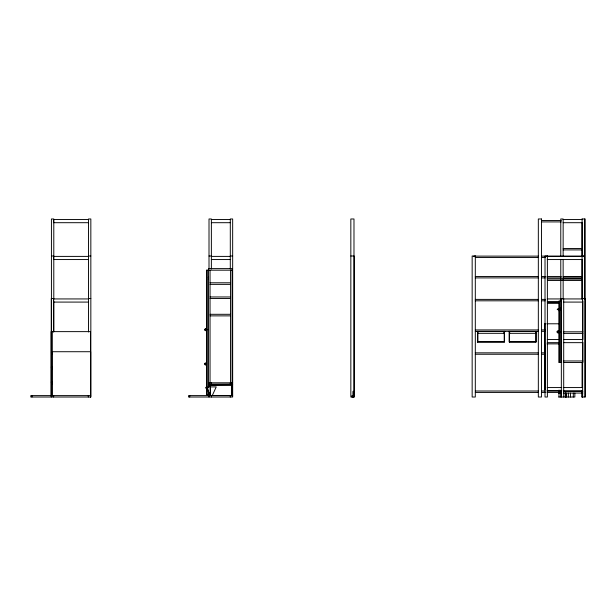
<?xml version="1.0" encoding="UTF-8"?>
<svg xmlns="http://www.w3.org/2000/svg" width="616" height="616" viewBox="0 0 616 616"><rect width="100%" height="100%" fill="white"/><g stroke="black" fill="none" stroke-linecap="round" stroke-linejoin="round"><path stroke-width="0.92" d="M206.784 329.776L206.791 329.321M559.043 331.978L559.051 331.524M51.336 352.96L52.067 353.53L52.468 352.113M51.336 367.929L52.067 368.499L52.468 367.082L51.282 367.082M51.336 382.898L52.067 383.468L52.468 382.051L51.282 382.051M209.017 386.748L209.625 386.201L210.31 386.725L210.364 395.564L206.653 387.533L205.813 387.341L205.482 388.095M208.316 277.67L208.47 276.884L208.47 277.67M208.316 279.24L208.47 278.455L208.47 279.24M560.645 308.577L560.799 307.792L560.799 308.577M560.645 310.156L560.799 309.363L560.799 310.156M212.304 395.495L216.239 386.91L210.256 386.91L209.309 386.363M210.587 385.932L206.676 387.726L210.295 395.603M557.773 309.032L558.242 309.14M582.051 218.98L585.2 218.98L585.2 397.02L582.051 397.02M88.473 219.542L53.646 219.542L53.646 222.699L88.473 222.699M211.373 219.542L230.299 219.542M563.139 219.542L582.097 219.542M541.479 220.497L561.292 220.497M541.479 221.914L561.292 221.914M211.373 222.699L230.299 222.699M563.139 222.699L582.097 222.699M563.163 248.487L582.074 248.487M563.163 249.904L582.074 249.904M51.428 256.002L53.792 256.002M88.473 256.002L90.837 256.002M209.009 256.002L211.373 256.002M230.299 256.002L232.663 256.002M350.835 256.002L354.223 256.002L354.223 397.02L350.835 397.02L350.835 218.98L353.984 218.98L353.984 397.02M582.074 256.002L584.438 256.002M474.12 256.125L538.33 256.125M541.479 256.125L584.438 256.125M88.473 256.395L53.646 256.395L53.646 259.552L88.473 259.552M211.373 256.395L230.299 256.395M473.334 256.395L474.12 256.395M547.239 256.395L582.097 256.395M475.306 257.542L538.33 257.542M541.479 257.542L545.252 257.542M211.373 259.552L230.299 259.552M547.239 259.552L582.097 259.552M206.506 270.185L232.101 270.185M475.306 276.484L538.33 276.484M541.479 276.484L545.252 276.484M546.993 276.484L561.292 276.484M563.139 276.484L582.051 276.484M563.163 277.192L582.074 277.192M475.306 277.901L538.33 277.901M541.479 277.901L545.252 277.901M546.993 277.901L561.292 277.901M563.163 278.609L582.074 278.609M547.408 279.025L582.074 279.025M547.408 280.449L582.074 280.449M210.048 282.79L230.53 282.79M210.048 284.369L230.53 284.369M210.048 296.966L230.53 296.966M88.473 298.521L90.837 298.521M210.048 298.544L230.53 298.544M53.646 298.937L88.473 298.937M547.239 298.937L582.636 298.937M475.306 299.391L538.33 299.391M541.479 299.391L545.252 299.391M475.306 300.808L538.33 300.808M541.479 300.808L545.252 300.808M560.799 301.093L558.843 301.093L558.835 362.539L560.799 362.539L560.799 299.515M547.408 301.932L558.65 301.932M53.646 302.086L88.473 302.086M547.239 302.086L559.482 302.086M563.702 302.086L582.636 302.086M547.408 303.349L558.65 303.349M210.048 314.299L230.53 314.299M210.048 315.877L230.53 315.877M545.514 323.785L544.721 323.785L544.721 389.173L545.514 389.173M546.862 323.785L559.282 323.785M475.306 329.93L538.33 329.93M541.479 329.93L545.252 329.93M475.306 331.346L538.33 331.346M541.479 331.346L545.252 331.346M476.876 331.423L505.066 331.423M508.547 331.423L536.736 331.423M563.309 331.816L582.859 331.816M477.67 333.318L504.296 333.318M509.34 333.318L535.966 333.318M563.309 333.395L582.859 333.395M547.239 339.508L559.482 339.508M563.702 339.508L582.636 339.508M477.67 341.903L504.296 341.903M509.34 341.903L535.966 341.903M547.239 342.658L559.482 342.658M563.702 342.658L582.636 342.658M547.016 343.874L559.436 343.874M52.067 352.506L52.468 352.506M475.306 352.837L538.33 352.837M541.479 352.837L545.252 352.837M475.306 354.254L538.33 354.254M541.479 354.254L545.252 354.254M563.309 360.968L582.859 360.968M563.309 362.539L582.859 362.539L582.859 342.38M52.067 367.475L52.468 367.475M52.067 382.444L52.468 382.444M232.663 382.813L209.032 382.813L209.032 384.23L232.663 384.23M209.309 384.392L232.386 384.307M209.309 385.015L232.386 385.015L232.386 384.23M547.239 387.564L561.361 387.564M563.247 387.564L582.636 387.564M547.239 390.713L561.361 390.713M563.139 390.713L582.636 390.713M475.306 391.006L538.33 391.006M541.479 391.006L545.252 391.006M546.993 391.006L559.405 391.006M354.223 391.345L353.114 391.345L353.114 396.858L352.175 396.858L352.013 395.68L352.013 397.02M563.286 391.507L582.836 391.507M475.306 392.423L538.33 392.423M541.479 392.423L545.252 392.423M546.993 392.423L559.405 392.423M354.223 392.685L354.061 391.507L353.276 391.507L353.276 397.02M558.697 393.077L560.776 393.077M563.286 393.077L582.836 393.077M210.048 394.656L206.499 394.656L206.499 270.185M210.333 395.495L231.524 395.495L231.447 385.015M90.675 395.603L30.8 395.603L30.8 397.02L90.837 397.02L90.837 218.98L88.473 218.98L88.473 331.993M232.663 395.603L188.55 395.603L188.55 397.02L232.663 397.02L232.663 218.98L230.299 218.98L230.299 269.023M558.697 397.02L574.851 397.02L574.851 393.077M559.051 331.755L560.783 331.778M206.784 329.552L208.516 329.575M559.174 310.965C559.698 308.647 556.764 308.824 557.257 309.756M585 397.02L585 298.521L582.636 298.521L582.636 397.02M584.461 218.98L584.438 299.176M582.859 301.093L582.859 339.501M582.097 218.98L582.097 256.51M582.097 259.398L582.097 298.852M582.074 222.83L582.074 299.176M582.074 362.485L582.074 387.425M573.296 393.077L573.296 397.02M570.539 393.077L570.539 397.02M568.375 393.077L568.375 397.02M566.558 393.077L566.558 397.02M565.788 393.077L565.788 397.02M565.627 393.077L565.627 397.02M565.265 393.077L565.265 397.02M563.702 397.02L563.702 298.521L561.338 298.521L561.338 397.02M563.139 256.51L563.163 218.98L560.776 218.98L560.776 256.51M563.139 259.398L563.163 298.852M560.776 259.398L560.799 298.852M560.776 390.197L560.776 397.02M559.621 301.093L559.621 362.539M559.597 390.197L559.597 393.077M558.958 393.077L558.958 397.02M558.812 390.197L558.812 393.077M545.275 345.684L544.875 345.114L544.875 359.236M545.275 360.653L544.875 360.083L544.875 374.205M545.275 375.621L544.875 375.052L544.875 389.173M544.76 323.785L544.76 389.173M536.043 331.423L536.043 341.98L509.255 341.98L509.255 331.423M535.966 331.346L535.966 341.98M535.566 332.609L535.566 333.318M509.732 332.609L509.732 333.318M509.34 331.346L509.34 341.98M504.373 331.423L504.373 341.98L477.585 341.98L477.585 331.423M504.296 331.346L504.296 341.98M503.903 332.609L503.903 333.318M478.062 332.609L478.062 333.318M477.747 333.318L477.747 341.903M477.67 331.346L477.67 341.98M232.309 384.392L232.309 385.015M232.101 396.057L232.101 268.607L208.47 268.607L208.47 387.949M231.524 384.938L231.524 395.572M231.131 384.938L209.309 385.1L209.309 384.23M230.53 270.185L230.53 383.167M230.299 382.813L230.299 384.23M230.299 395.603L230.299 397.02M211.373 269.023L211.373 218.98L209.009 218.98L209.009 269.023M211.396 382.813L211.396 384.23M211.396 395.603L211.396 397.02M210.256 384.938L210.256 395.572M210.048 270.185L210.048 383.167M210.048 385.077L210.048 386.994M209.648 394.132L209.648 396.057M209.032 395.603L209.032 397.02M208.508 394.132L208.508 396.057L208.47 389.866M207.292 270.185L207.292 394.656M189.728 395.603L189.728 397.02M90.675 397.02L90.675 351.721L52.468 351.721L52.468 396.111M90.521 397.02L90.521 331.631L51.128 331.631L51.128 396.057M88.311 395.603L88.311 397.02M53.792 299.176L53.792 218.98L51.428 218.98L51.428 396.057M53.792 301.093L53.792 331.785M53.646 331.993L53.646 298.521L51.282 298.521L51.282 397.02M53.646 395.603L53.646 397.02M52.306 331.631L52.306 353.746M52.306 367.213L52.306 369.13M52.306 381.635L52.306 384.515M31.978 395.603L31.978 397.02M206.637 364.387A1.024 1.024 0 0 1 205.066 364.788A1.024 1.024 0 0 1 205.09 363.163A1.024 1.024 0 0 1 206.653 363.609M205.066 329.568C206.245 332.155 206.938 327.419 205.066 329.568M204.997 363.887C206.175 366.474 206.86 361.738 204.997 363.887M557.326 331.77C558.512 334.357 559.197 329.622 557.326 331.77M541.479 218.98L538.33 218.98L538.33 397.02L541.479 397.02L541.479 218.98M475.306 256.002L472.156 256.002L472.156 397.02L475.306 397.02L475.306 256.002M547.385 256.002L545.021 256.002L545.021 397.02L547.385 397.02L547.385 256.002M582.097 397.02L582.097 390.282L582.074 397.02M557.395 332.679A1.024 1.024 0 0 0 559.043 332.016A1.024 1.024 0 0 0 557.649 330.923A1.024 1.024 0 0 0 557.395 332.679M205.136 330.476A1.024 1.024 0 0 0 206.784 329.814A1.024 1.024 0 0 0 205.39 328.721A1.024 1.024 0 0 0 205.136 330.476"/></g></svg>
